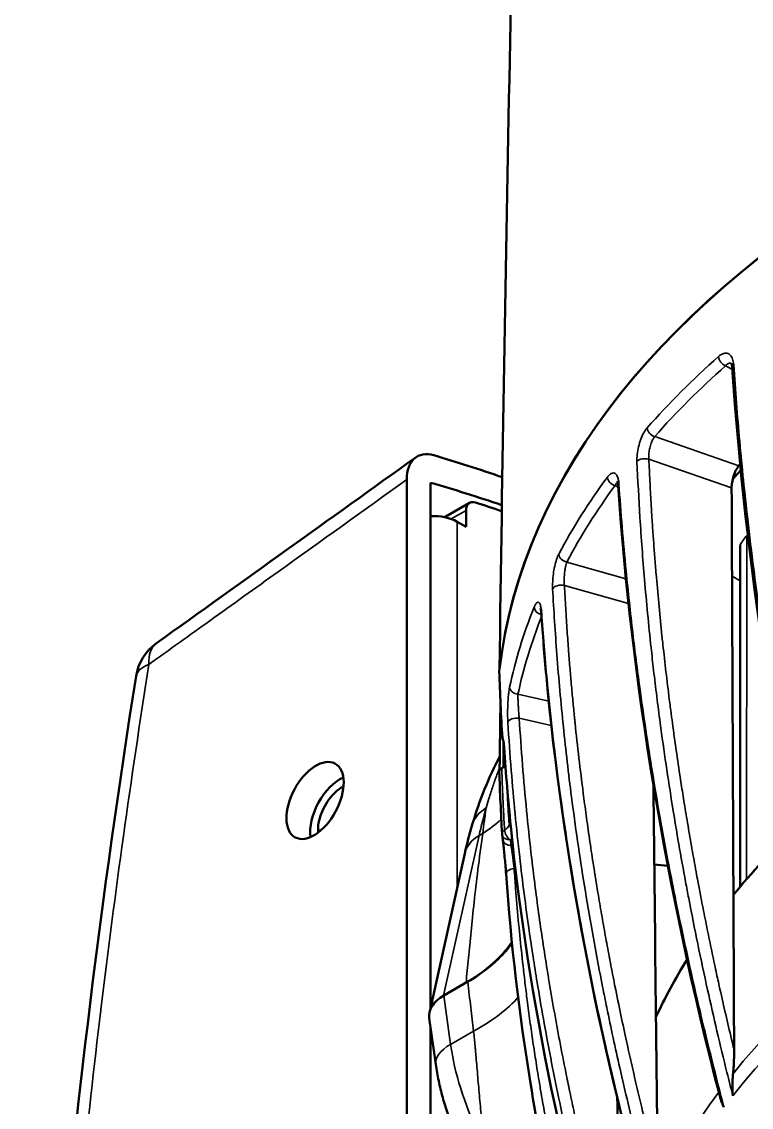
# Model space of a CAD drawing. Header units: millimetres. Extents: x 40 to 2195, y 40 to 1687.
# Drawn here: x 1528.9 to 1572.3, y 360.6 to 425.3 of the extents above; entities that cross this region are included whole.
import ezdxf

# ---------------------------------------------------------------- set-up
doc = ezdxf.new("R2010")
doc.units = ezdxf.units.MM
doc.header["$LTSCALE"] = 8
doc.layers.add('Visible (ISO)', color=7, linetype='Continuous', lineweight=50)
doc.layers.add('Visible Narrow (ISO)', color=7, linetype='Continuous', lineweight=35)

msp = doc.modelspace()

# ---------------------------------------------------------------- linework, layer by layer
at = {"layer": 'Visible (ISO)'}
for p, q in [((1551.805, 398.004), (1551.805, 279.761)), ((1553.22, 366.505), (1553.22, 397.822)), ((1554.133, 395.811), (1555.548, 396.628)), ((1555.341, 396.17), (1555.341, 395.192)), ((1554.81, 395.498), (1555.341, 395.192)), ((1571.666, 394.09), (1571.666, 373.74)), ((1553.18, 366.323), (1555.266, 375.731)), ((1566.557, 375.067), (1567.366, 374.985)), ((1554.008, 367.264), (1555.347, 368.038)), ((1554.012, 367.267), (1555.446, 368.095)), ((1553.152, 365.909), (1553.538, 363.16)), ((1553.22, 303.99), (1553.22, 365.426))]:
    msp.add_line(p, q, dxfattribs=at)
for centre, radius, start, end in [((1538.645, 385.819), 3, 125.62967, 171.03697), ((1558.003, 382.658), 0.5, 183.46959, 210.24414), ((1557.989, 376.945), 0.5, 183.38278, 186.35741)]:
    msp.add_arc(centre, radius, start, end, dxfattribs=at)
for centre, major_axis, ratio, start_param, end_param in [((1638.157, 383.597), (-81, 0), 0.57735, 4.776623, 6.218951), ((1638.157, 383.597), (-81, 0), 0.57735, 4.7792, 6.216374), ((1638.158, 381.555), (-79.28, 0), 0.57735, 5.733818, 5.733828), ((1638.167, 381.712), (78.229, 0), 0.57735, 2.597182, 2.597184), ((1553.928, 396.772), (-1.499, 2.61), 0.575711, 5.741543, 7.069853), ((1578.675, 265.92), (75, -129.904), 0.57735, 2.557177, 2.596631), ((1638.157, 379.514), (-74.2, 0), 0.57735, 5.822073, 5.836975), ((1638.157, 379.514), (74.5, 0), 0.57735, 2.673448, 2.675802), ((1578.675, 265.92), (-73.996, 128.165), 0.57735, 5.701784, 5.7435), ((1556.048, 395.762), (-0.5, 0.866), 0.57735, 5.714238, 7.068583), ((1578.675, 263.879), (-75, 129.904), 0.57735, 5.699069, 5.714238), ((1553.396, 394.682), (-2, 0), 0.57735, 3.926991, 4.80046), ((1554.633, 394.945), (-0.5, 0.866), 0.57735, 0, 0.127188), ((1638.083, 381.727), (-79.403, 0), 0.57735, 6.067731, 6.067732), ((1557.823, 386.58), (-0.5, 0), 0.57735, 6.218504, 6.301039), ((1556.761, 381.225), (-1, 0), 0.577351, 2.477445, 2.746108), ((1557.823, 380.613), (-0.5, 0), 0.57735, 5.499219, 6.301036), ((1558.336, 380.513), (-1, 0), 0.57735, 5.619026, 5.626545), ((1547.761, 378.074), (1.187, 2.201), 0.556861, 0.610469, 2.498571), ((1558.425, 377.6), (-0.498, -0.044), 0.81546, 0.000006, 0.000079), ((1638.157, 355.019), (-73.976, 0), 0.57735, 5.737974, 5.841808), ((1558.195, 375.081), (-2.929, 0.65), 0.683075, 0.000032, 0.000041), ((1558.225, 374.551), (-0.499, -0.035), 0.563806, 0.000001, 0.000032), ((1638.157, 355.019), (-73.976, 0), 0.57735, 5.939427, 6.023775), ((1556.166, 366.023), (3.023, -0.04), 0.577215, 2.371499, 3.230178), ((1556.184, 366.013), (-3.039, 0.062), 0.575947, 5.522268, 5.956748)]:
    msp.add_ellipse(centre, major_axis=major_axis, ratio=ratio, start_param=start_param, end_param=end_param, dxfattribs=at)
msp.add_ellipse((1546.346, 378.891), major_axis=(1.187, 2.201), ratio=0.556861, dxfattribs=at)
for points in [[(1557.336, 386.702), (1557.657, 410.863), (1558.149, 435.07), (1558.811, 459.322)], [(1576.856, 368.223), (1573.893, 380.71), (1571.986, 393.005), (1571.201, 404.676)], [(1536.897, 388.257), (1542.046, 391.948), (1547.195, 395.638), (1552.344, 399.328)], [(1570.472, 361.222), (1567.245, 373.642), (1565.199, 385.929), (1564.405, 397.629)], [(1571.271, 373.264), (1571.234, 381.348), (1571.198, 389.431), (1571.164, 397.513)], [(1557.504, 382.627), (1557.424, 383.943), (1557.364, 385.259), (1557.323, 386.575)], [(1557.338, 380.683), (1557.356, 382.032), (1557.374, 383.382), (1557.393, 384.731)], [(1555.714, 377.46), (1556.145, 378.904), (1556.696, 380.266), (1557.349, 381.53)], [(1557.49, 376.915), (1557.417, 378.145), (1557.362, 379.376), (1557.323, 380.608)], [(1566.656, 365.975), (1566.606, 370.583), (1566.556, 375.191), (1566.506, 379.799)], [(1557.871, 378.317), (1557.848, 378.71), (1557.826, 379.103), (1557.806, 379.496)], [(1546.531, 376.976), (1546.525, 377.033), (1546.522, 377.093), (1546.522, 377.156)], [(1555.266, 375.731), (1555.396, 376.315), (1555.543, 376.887), (1555.71, 377.446)], [(1557.927, 377.556), (1557.927, 377.556), (1557.927, 377.556), (1557.927, 377.556)], [(1559.18, 362.038), (1558.502, 366.175), (1558.016, 370.341), (1557.726, 374.516)], [(1571.271, 373.264), (1571.285, 370.179), (1571.299, 367.094), (1571.313, 364.009)], [(1566.656, 365.975), (1566.689, 362.94), (1566.723, 359.906), (1566.756, 356.871)], [(1564.401, 358.313), (1564.384, 359.261), (1564.368, 360.208), (1564.351, 361.155)]]:
    msp.add_open_spline(points, degree=3, dxfattribs=at)
for points, knots in [([(1571.201, 404.676), (1571.196, 404.748), (1571.185, 404.81), (1571.161, 404.894), (1571.149, 404.919), (1571.139, 404.935), (1571.137, 404.937), (1571.137, 404.937)], [0.00000462, 0.00000462, 0.00000462, 0.00000462, 0.03001971, 0.03001971, 0.05700601, 0.05700601, 0.068607, 0.068607, 0.068607, 0.068607]), ([(1571.594, 398.832), (1571.594, 398.832), (1571.594, 398.832), (1571.537, 398.767), (1571.477, 398.676), (1571.369, 398.464), (1571.32, 398.343), (1571.245, 398.104), (1571.213, 397.972), (1571.173, 397.726), (1571.164, 397.611), (1571.164, 397.513)], [0.4524538, 0.4524538, 0.4524538, 0.4524538, 0.4525854, 0.4525854, 0.4903721, 0.4903721, 0.5281587, 0.5281587, 0.5658838, 0.5658838, 0.6008489, 0.6008489, 0.6008489, 0.6008489]), ([(1564.405, 397.629), (1564.4, 397.708), (1564.389, 397.777), (1564.367, 397.868), (1564.356, 397.897), (1564.35, 397.908), (1564.35, 397.909), (1564.35, 397.909)], [0, 0, 0, 0, 0.03165395, 0.03165395, 0.05941349, 0.05941349, 0.06617173, 0.06617173, 0.06617173, 0.06617173]), ([(1559.828, 390.006), (1559.821, 390.096), (1559.812, 390.175), (1559.796, 390.258), (1559.791, 390.279), (1559.783, 390.309), (1559.78, 390.319), (1559.776, 390.329), (1559.775, 390.332), (1559.775, 390.332)], [0, 0, 0, 0, 0.03479203, 0.03479203, 0.04982169, 0.04982169, 0.06256623, 0.06256623, 0.07110313, 0.07110313, 0.07110313, 0.07110313]), ([(1566.326, 353.645), (1563.183, 364.702), (1561.098, 375.703), (1560.011, 387.538), (1559.912, 388.775), (1559.828, 390.006)], [0, 0, 0, 0, 3.847187, 3.847187, 4.297831, 4.297831, 4.297831, 4.297831]), ([(1532.977, 250.305), (1530.808, 265.259), (1529.547, 280.972), (1528.87, 313.482), (1529.45, 330.349), (1532.032, 360.286), (1533.617, 373.206), (1535.681, 386.286)], [0, 0, 0, 0, 6.04023, 6.04023, 12.072816, 12.072816, 16.498672, 16.498672, 16.498672, 16.498672]), ([(1557.609, 382.038), (1557.602, 382.143), (1557.593, 382.238), (1557.581, 382.342), (1557.577, 382.371), (1557.57, 382.415), (1557.567, 382.433), (1557.562, 382.452), (1557.561, 382.457), (1557.561, 382.457)], [0, 0, 0, 0, 0.03951846, 0.03951846, 0.05748708, 0.05748708, 0.07379815, 0.07379815, 0.08598883, 0.08598883, 0.08598883, 0.08598883]), ([(1564.574, 345.73), (1561.259, 356.372), (1559.055, 367.025), (1557.849, 378.912), (1557.716, 380.479), (1557.609, 382.038)], [0, 0, 0, 0, 3.755536, 3.755536, 4.328326, 4.328326, 4.328326, 4.328326]), ([(1557.469, 380.817), (1557.518, 380.845), (1557.561, 380.876), (1557.632, 380.939), (1557.66, 380.97), (1557.684, 381.002)], [-0.08357582, -0.08357582, -0.08357582, -0.08357582, -0.0629122, -0.0629122, -0.0447368, -0.0447368, -0.0447368, -0.0447368]), ([(1546.522, 377.156), (1546.523, 377.333), (1546.566, 377.694), (1546.764, 378.282), (1547.071, 378.839), (1547.458, 379.314), (1547.795, 379.588), (1547.99, 379.695), (1548.042, 379.72)], [0, 0, 0, 0, 0.1, 0.2, 0.3, 0.4, 0.5, 0.5362771, 0.5362771, 0.5362771, 0.5362771]), ([(1557.871, 378.317), (1557.874, 378.266), (1557.877, 378.215), (1557.884, 378.114), (1557.887, 378.063), (1557.895, 377.962), (1557.898, 377.911), (1557.906, 377.81), (1557.91, 377.759), (1557.918, 377.658), (1557.923, 377.607), (1557.927, 377.556)], [5.53198682, 5.53198682, 5.53198682, 5.53198682, 5.53522802, 5.53522802, 5.53846921, 5.53846921, 5.54171041, 5.54171041, 5.5449516, 5.5449516, 5.5481928, 5.5481928, 5.5481928, 5.5481928]), ([(1557.492, 376.89), (1557.494, 376.867), (1557.497, 376.845), (1557.502, 376.8), (1557.504, 376.778), (1557.51, 376.734), (1557.512, 376.711), (1557.518, 376.667), (1557.52, 376.644), (1557.526, 376.6), (1557.528, 376.578), (1557.531, 376.555)], [5.562024432, 5.562024432, 5.562024432, 5.562024432, 5.563443478, 5.563443478, 5.564862524, 5.564862524, 5.56628157, 5.56628157, 5.567700616, 5.567700616, 5.569119661, 5.569119661, 5.569119661, 5.569119661]), ([(1557.726, 374.516), (1557.717, 374.644), (1557.706, 374.789), (1557.682, 375.086), (1557.668, 375.243), (1557.639, 375.552), (1557.623, 375.709), (1557.594, 376.003), (1557.579, 376.143), (1557.553, 376.376), (1557.541, 376.475), (1557.531, 376.555)], [0, 0, 0, 0, 0.0469347, 0.0469347, 0.0933159, 0.0933159, 0.1402806, 0.1402806, 0.1874301, 0.1874301, 0.230148, 0.230148, 0.230148, 0.230148]), ([(1558.072, 370.44), (1557.823, 370.077), (1557.524, 369.725), (1556.664, 368.898), (1556.05, 368.443), (1555.347, 368.038)], [0.7156918, 0.7156918, 0.7156918, 0.7156918, 0.9189752, 0.9189752, 1.2172135, 1.2172135, 1.2172135, 1.2172135]), ([(1555.446, 368.095), (1556.15, 368.501), (1556.761, 368.957), (1557.579, 369.755), (1557.849, 370.072), (1558.076, 370.399)], [-1.2023647, -1.2023647, -1.2023647, -1.2023647, -0.9037086, -0.9037086, -0.7202472, -0.7202472, -0.7202472, -0.7202472]), ([(1571.313, 364.009), (1571.313, 363.941), (1571.313, 363.875), (1571.313, 363.811), (1571.312, 363.747), (1571.311, 363.685), (1571.31, 363.626), (1571.308, 363.566), (1571.307, 363.508), (1571.305, 363.452), (1571.303, 363.396), (1571.301, 363.342), (1571.299, 363.29), (1571.296, 363.238), (1571.294, 363.187), (1571.291, 363.138), (1571.288, 363.089), (1571.285, 363.042), (1571.282, 362.996), (1571.279, 362.949), (1571.275, 362.905), (1571.272, 362.861), (1571.268, 362.817), (1571.265, 362.775), (1571.261, 362.733), (1571.257, 362.692), (1571.253, 362.651), (1571.249, 362.611)], [0, 0, 0, 0, 0.111111, 0.111111, 0.111111, 0.222222, 0.222222, 0.222222, 0.333333, 0.333333, 0.333333, 0.444444, 0.444444, 0.444444, 0.555556, 0.555556, 0.555556, 0.666667, 0.666667, 0.666667, 0.777778, 0.777778, 0.777778, 0.888889, 0.888889, 0.888889, 1, 1, 1, 1]), ([(1553.538, 363.16), (1553.584, 362.833), (1553.642, 362.505), (1553.781, 361.85), (1553.862, 361.522), (1554.045, 360.869), (1554.148, 360.544), (1554.374, 359.896), (1554.497, 359.574), (1554.763, 358.935), (1554.906, 358.619), (1555.058, 358.306)], [4.8869219, 4.8869219, 4.8869219, 4.8869219, 4.9843995, 4.9843995, 5.0818772, 5.0818772, 5.1793548, 5.1793548, 5.2768325, 5.2768325, 5.3743101, 5.3743101, 5.3743101, 5.3743101]), ([(1571.236, 361.291), (1571.226, 361.404), (1571.219, 361.514), (1571.215, 361.622), (1571.213, 361.668), (1571.212, 361.714), (1571.211, 361.76), (1571.209, 361.876), (1571.21, 361.989), (1571.213, 362.1), (1571.214, 362.134), (1571.216, 362.167), (1571.217, 362.201), (1571.223, 362.313), (1571.231, 362.422), (1571.24, 362.527), (1571.243, 362.555), (1571.246, 362.583), (1571.249, 362.611)], [0, 0, 0, 0, 0.233365, 0.233365, 0.233365, 0.3333333, 0.3333333, 0.3333333, 0.5886759, 0.5886759, 0.5886759, 0.6666667, 0.6666667, 0.6666667, 0.9299494, 0.9299494, 0.9299494, 1, 1, 1, 1]), ([(1559.18, 362.038), (1559.574, 359.634), (1560.022, 357.255), (1561.015, 352.562), (1561.561, 350.247), (1562.744, 345.694), (1563.38, 343.455), (1564.734, 339.062), (1565.451, 336.909), (1566.956, 332.694), (1567.743, 330.633), (1568.561, 328.621)], [5.5921701, 5.5921701, 5.5921701, 5.5921701, 5.6193958, 5.6193958, 5.6466216, 5.6466216, 5.6738473, 5.6738473, 5.701073, 5.701073, 5.7282988, 5.7282988, 5.7282988, 5.7282988]), ([(1570.472, 361.222), (1570.49, 361.153), (1570.511, 361.083), (1570.536, 361.011), (1570.545, 360.984), (1570.556, 360.956), (1570.566, 360.928), (1570.595, 360.853), (1570.627, 360.777), (1570.664, 360.699), (1570.678, 360.669), (1570.693, 360.639), (1570.708, 360.608)], [0.3470476, 0.3470476, 0.3470476, 0.3470476, 0.5770704, 0.5770704, 0.5770704, 0.6666667, 0.6666667, 0.6666667, 0.906288, 0.906288, 0.906288, 1, 1, 1, 1])]:
    msp.add_open_spline(points, degree=3, knots=knots, dxfattribs=at)
at = {"layer": 'Visible Narrow (ISO)'}
for p, q in [((1570.801, 404.791), (1571.209, 404.564)), ((1571.594, 398.832), (1566.58, 400.572)), ((1571.164, 397.513), (1566.232, 399.224)), ((1564.221, 397.652), (1564.41, 397.564)), ((1554.457, 395.66), (1555.341, 396.17)), ((1554.81, 373.675), (1554.81, 395.498)), ((1572.061, 394.678), (1572.06, 374.2)), ((1571.688, 394.155), (1571.688, 373.765)), ((1564.868, 392.104), (1561.345, 393.096)), ((1571.187, 392.255), (1571.666, 391.978)), ((1565.021, 390.623), (1561.201, 391.699)), ((1560.268, 384.812), (1558.433, 385.219)), ((1560.421, 383.365), (1558.51, 383.789)), ((1557.924, 382.157), (1557.924, 382.157)), ((1546.522, 377.156), (1546.662, 377.081)), ((1554.008, 367.264), (1556.123, 376.804)), ((1556.123, 376.804), (1556.334, 376.926)), ((1558.381, 376.936), (1558.381, 376.936)), ((1558.127, 376.211), (1558.027, 376.208)), ((1558.284, 374.834), (1558.207, 374.832)), ((1554.012, 367.267), (1554.42, 364.358)), ((1554.42, 364.358), (1555.795, 365.152))]:
    msp.add_line(p, q, dxfattribs=at)
for centre, major_axis, ratio, start_param, end_param in [((1638.157, 379.903), (-80.834, 0), 0.57735, 5.706813, 5.811919), ((1570.801, 405.199), (-0.332, 0.374), 0.684588, 0.704831, 2.227431), ((1638.157, 379.514), (-80.334, 0), 0.57735, 5.706813, 5.811919), ((1571.7, 404.709), (-0.499, -0.034), 0.562318, 5.65022, 6.283196), ((1566.58, 400.98), (-0.375, 0.331), 0.727494, 0.618997, 2.14158), ((1565.975, 398.987), (-0.5, -0.021), 0.533456, 4.148209, 5.805971), ((1638.157, 379.903), (-80.834, 0), 0.57735, 5.881387, 5.986001), ((1564.221, 398.061), (-0.403, 0.296), 0.75147, 0.553387, 2.075987), ((1638.157, 379.514), (-80.334, 0), 0.57735, 5.881387, 5.986001), ((1564.904, 397.663), (-0.499, -0.034), 0.567021, 5.823859, 6.283195), ((1627.358, 381.234), (-60, 0), 0.57735, 5.884619, 5.900951), ((1572.337, 394.611), (0.3, 0), 0.57735, 2.373271, 2.743027), ((1571.966, 394.09), (0.3, 0), 0.57735, 2.759359, 3.14158), ((1561.345, 393.504), (-0.442, 0.234), 0.780705, 0.440843, 1.963419), ((1560.982, 391.45), (-0.499, -0.026), 0.535048, 4.23078, 5.975459), ((1638.157, 379.903), (-80.834, 0), 0.57735, 6.056184, 6.15987), ((1559.884, 390.361), (-0.464, 0.186), 0.79555, 0.356336, 1.769234), ((1560.326, 390.04), (-0.499, -0.034), 0.571462, 5.997733, 6.283184), ((1638.157, 379.514), (-80.334, 0), 0.57735, 6.058682, 6.15987), ((1538.645, 385.819), (-1.748, 2.438), 0.548274, 0, 0.728658), ((1538.645, 385.818), (-2.963, 0.468), 0.442684, 5.61315, 6.283187), ((1754.542, 383.357), (-196.473, 21.889), 0.814813, 0.115825, 0.140228), ((1558.433, 385.627), (-0.489, 0.105), 0.810295, 0.220458, 1.743026), ((1558.331, 383.53), (-0.499, -0.03), 0.537154, 4.31305, 6.144568), ((1558.003, 382.658), (-0.499, -0.03), 0.574165, 6.184364, 6.283174), ((1558.003, 382.658), (-0.09, 0.492), 0.996607, 1.394542, 1.908854), ((1558.108, 382.072), (-0.499, -0.034), 0.57566, 6.171762, 6.283163), ((1558.05, 380.656), (0.054, -1.854), 0.080394, 3.736775, 3.736792), ((1558.419, 382.176), (-0.498, 0.042), 0.81552, 0.234894, 0.234948), ((1638.157, 379.903), (-80.333, 0), 0.57735, 0.015796, 0.0342), ((1558.585, 376.589), (-2.875, 0.856), 0.709441, 5.687394, 6.283182), ((1581.989, 355.228), (-18.534, 32.626), 0.581967, 0.509747, 0.572646), ((1548.317, 384.16), (-11.465, 2.516), 0.758052, 2.496848, 2.638551), ((1557.989, 376.945), (-0.499, -0.029), 0.57908, 5.465286, 6.283155), ((1557.989, 376.945), (-0.25, 0.433), 0.57796, 0.816857, 2.355662), ((1558.425, 377.6), (-0.498, -0.044), 0.81546, 0.000073, 0.502223), ((1558.195, 375.081), (-2.929, 0.649), 0.683075, 5.63721, 6.283176), ((1557.989, 376.945), (-0.497, -0.055), 0.814813, 6.283165, 7.763446), ((1558.027, 376.617), (-0.496, -0.061), 0.81442, 0, 1.470342), ((1638.157, 379.514), (-80.334, 0), 0.57735, 0.064237, 0.071333), ((1558.225, 374.551), (-0.499, -0.035), 0.563806, 4.709763, 6.283187), ((1638.157, 344.693), (73.756, 0), 0.57735, 2.552659, 2.707294), ((1638.157, 343.651), (73.567, 0), 0.57735, 2.547955, 2.713286), ((1547.732, 367.605), (-11.549, -1.864), 0.415574, 2.274489, 2.685174), ((1556.509, 363.577), (-2.971, -0.417), 0.468323, 5.424507, 6.283185), ((1562.776, 361.235), (6, -10.392), 0.57735, 4.101524, 4.588912), ((1638.157, 344.693), (-73.756, 0), 0.57735, 5.8772, 6.031734)]:
    msp.add_ellipse(centre, major_axis=major_axis, ratio=ratio, start_param=start_param, end_param=end_param, dxfattribs=at)
for points, knots in [([(1558.813, 459.351), (1558.682, 454.528), (1558.554, 449.632), (1558.432, 444.652), (1558.31, 439.672), (1558.194, 434.607), (1558.083, 429.496), (1557.973, 424.384), (1557.87, 419.226), (1557.777, 414.268), (1557.685, 409.31), (1557.604, 404.553), (1557.531, 399.965), (1557.458, 395.377), (1557.394, 390.958), (1557.338, 386.719)], [0, 0, 0, 0, 0.2, 0.2, 0.2, 0.4, 0.4, 0.4, 0.6, 0.6, 0.6, 0.8, 0.8, 0.8, 1, 1, 1, 1]), ([(1571.287, 404.848), (1571.278, 404.979), (1571.234, 405.203), (1571.094, 405.444), (1570.893, 405.556), (1570.647, 405.527), (1570.474, 405.417), (1570.383, 405.337)], [0, 0, 0, 0, 0.2, 0.4, 0.6, 0.8, 1, 1, 1, 1]), ([(1571.144, 404.927), (1571.129, 404.934), (1571.114, 404.938), (1571.096, 404.941), (1571.092, 404.941), (1571.065, 404.944), (1571.04, 404.942), (1570.995, 404.931), (1570.975, 404.923), (1570.948, 404.91), (1570.942, 404.907), (1570.908, 404.887), (1570.881, 404.867), (1570.836, 404.827), (1570.819, 404.81), (1570.801, 404.791)], [0.5312524, 0.5312524, 0.5312524, 0.5312524, 0.6, 0.6, 0.6144425, 0.6144425, 0.7196864, 0.7196864, 0.8, 0.8, 0.8262783, 0.8262783, 0.9328219, 0.9328219, 1, 1, 1, 1]), ([(1571.287, 404.848), (1571.389, 403.331), (1571.509, 401.806), (1571.787, 398.74), (1571.945, 397.201), (1572.234, 394.662), (1572.354, 393.666), (1572.67, 391.197), (1572.875, 389.72), (1573.315, 386.768), (1573.55, 385.293), (1574.007, 382.599), (1574.223, 381.383), (1574.717, 378.723), (1574.999, 377.279), (1575.588, 374.411), (1575.893, 372.986), (1576.521, 370.179), (1576.842, 368.796), (1577.177, 367.41)], [0, 0, 0, 0, 0.1264174, 0.1264174, 0.2524851, 0.2524851, 0.3333333, 0.3333333, 0.4523294, 0.4523294, 0.5701502, 0.5701502, 0.6666667, 0.6666667, 0.7805329, 0.7805329, 0.8921724, 0.8921724, 1, 1, 1, 1]), ([(1566.58, 400.572), (1566.546, 400.53), (1566.513, 400.479), (1566.478, 400.416), (1566.474, 400.409), (1566.465, 400.393), (1566.46, 400.382), (1566.424, 400.31), (1566.396, 400.243), (1566.365, 400.158), (1566.361, 400.145), (1566.354, 400.124), (1566.351, 400.117), (1566.333, 400.06), (1566.318, 400.008), (1566.293, 399.909), (1566.283, 399.862), (1566.274, 399.814), (1566.273, 399.813), (1566.263, 399.761), (1566.255, 399.709), (1566.242, 399.607), (1566.237, 399.557), (1566.233, 399.503), (1566.233, 399.497), (1566.228, 399.427), (1566.227, 399.363), (1566.229, 399.275), (1566.231, 399.249), (1566.232, 399.224)], [0.0000001, 0.0000001, 0.0000001, 0.0000001, 0.1553247, 0.1553247, 0.1724484, 0.1724484, 0.2, 0.2, 0.3555031, 0.3555031, 0.3850617, 0.3850617, 0.4, 0.4, 0.5055546, 0.5055546, 0.5976629, 0.5976629, 0.6, 0.6, 0.7009869, 0.7009869, 0.8, 0.8, 0.8102708, 0.8102708, 0.9423693, 0.9423693, 1, 1, 1, 1]), ([(1571.236, 361.291), (1571.117, 361.756), (1571, 362.221), (1570.885, 362.686), (1570.478, 364.329), (1570.094, 365.971), (1569.731, 367.61), (1569.329, 369.431), (1568.953, 371.25), (1568.606, 373.065), (1568.544, 373.388), (1568.483, 373.711), (1568.423, 374.034), (1568.143, 375.538), (1567.882, 377.04), (1567.641, 378.539), (1567.373, 380.201), (1567.128, 381.859), (1566.908, 383.513), (1566.767, 384.564), (1566.637, 385.612), (1566.516, 386.658), (1566.464, 387.103), (1566.415, 387.548), (1566.367, 387.992), (1566.22, 389.35), (1566.09, 390.704), (1565.975, 392.055), (1565.871, 393.29), (1565.78, 394.522), (1565.703, 395.75), (1565.633, 396.866), (1565.574, 397.98), (1565.526, 399.091)], [0, 0, 0, 0, 0.0363833, 0.0363833, 0.0363833, 0.1650146, 0.1650146, 0.1650146, 0.3078936, 0.3078936, 0.3078936, 0.3333333, 0.3333333, 0.3333333, 0.4518061, 0.4518061, 0.4518061, 0.5832221, 0.5832221, 0.5832221, 0.6666667, 0.6666667, 0.6666667, 0.7021345, 0.7021345, 0.7021345, 0.8106116, 0.8106116, 0.8106116, 0.9098151, 0.9098151, 0.9098151, 1, 1, 1, 1]), ([(1566.232, 399.224), (1566.251, 398.793), (1566.271, 398.36), (1566.315, 397.493), (1566.339, 397.059), (1566.379, 396.38), (1566.394, 396.136), (1566.413, 395.836), (1566.416, 395.78), (1566.441, 395.396), (1566.462, 395.069), (1566.508, 394.415), (1566.532, 394.087), (1566.581, 393.43), (1566.607, 393.101), (1566.65, 392.582), (1566.665, 392.395), (1566.682, 392.197), (1566.683, 392.187), (1566.731, 391.616), (1566.783, 391.038), (1566.893, 389.876), (1566.951, 389.292), (1567.028, 388.563), (1567.042, 388.427), (1567.062, 388.245), (1567.067, 388.199), (1567.129, 387.628), (1567.189, 387.094), (1567.315, 386.016), (1567.381, 385.474), (1567.489, 384.624), (1567.527, 384.324), (1567.582, 383.91), (1567.597, 383.799), (1567.682, 383.158), (1567.757, 382.619), (1567.912, 381.531), (1567.992, 380.983), (1568.134, 380.053), (1568.192, 379.676), (1568.282, 379.106), (1568.313, 378.916), (1568.415, 378.282), (1568.489, 377.832), (1568.642, 376.927), (1568.72, 376.472), (1568.881, 375.559), (1568.964, 375.102), (1569.082, 374.459), (1569.116, 374.275), (1569.202, 373.816), (1569.254, 373.541), (1569.388, 372.841), (1569.471, 372.416), (1569.64, 371.567), (1569.725, 371.143), (1569.899, 370.297), (1569.987, 369.874), (1570.121, 369.246), (1570.166, 369.036), (1570.283, 368.49), (1570.356, 368.156), (1570.541, 367.32), (1570.653, 366.822), (1570.881, 365.831), (1570.995, 365.339), (1571.178, 364.57), (1571.246, 364.289), (1571.313, 364.009)], [0, 0, 0, 0, 0.0464363, 0.0464363, 0.0928424, 0.0928424, 0.1189998, 0.1189998, 0.125, 0.125, 0.1601651, 0.1601651, 0.1952162, 0.1952162, 0.2298272, 0.2298272, 0.2490362, 0.2490362, 0.25, 0.25, 0.3072852, 0.3072852, 0.3624572, 0.3624572, 0.375, 0.375, 0.3791751, 0.3791751, 0.4273815, 0.4273815, 0.4746297, 0.4746297, 0.5, 0.5, 0.5092666, 0.5092666, 0.5532679, 0.5532679, 0.5963544, 0.5963544, 0.625, 0.625, 0.639148, 0.639148, 0.6720536, 0.6720536, 0.70468, 0.70468, 0.7370515, 0.7370515, 0.75, 0.75, 0.7693077, 0.7693077, 0.7991924, 0.7991924, 0.8292216, 0.8292216, 0.8596422, 0.8596422, 0.875, 0.875, 0.8999482, 0.8999482, 0.9382011, 0.9382011, 0.9771935, 0.9771935, 1, 1, 1, 1]), ([(1551.805, 398.004), (1549.254, 396.176), (1546.699, 394.345), (1544.14, 392.511), (1542.788, 391.542), (1541.435, 390.573), (1540.081, 389.602), (1538.872, 388.735), (1537.662, 387.868), (1536.45, 387)], [0, 0, 0, 0, 0.5, 0.5, 0.5, 0.764167, 0.764167, 0.764167, 1, 1, 1, 1]), ([(1564.448, 397.758), (1564.442, 397.857), (1564.43, 397.944), (1564.407, 398.045), (1564.401, 398.067), (1564.368, 398.18), (1564.332, 398.256), (1564.246, 398.364), (1564.195, 398.395), (1564.095, 398.408), (1564.048, 398.398), (1563.985, 398.368), (1563.971, 398.36), (1563.908, 398.319), (1563.858, 398.274), (1563.792, 398.194), (1563.777, 398.175), (1563.761, 398.154)], [0.0000001, 0.0000001, 0.0000001, 0.0000001, 0.1540161, 0.1540161, 0.2, 0.2, 0.4, 0.4, 0.6, 0.6, 0.7556468, 0.7556468, 0.8, 0.8, 0.9548134, 0.9548134, 1, 1, 1, 1]), ([(1564.374, 397.838), (1564.37, 397.837), (1564.366, 397.835), (1564.362, 397.833), (1564.348, 397.825), (1564.333, 397.814), (1564.317, 397.799), (1564.314, 397.795), (1564.31, 397.791), (1564.307, 397.787), (1564.292, 397.77), (1564.277, 397.75), (1564.262, 397.726), (1564.248, 397.705), (1564.234, 397.68), (1564.221, 397.652)], [0.6798602, 0.6798602, 0.6798602, 0.6798602, 0.7055444, 0.7055444, 0.7055444, 0.8, 0.8, 0.8, 0.8226457, 0.8226457, 0.8226457, 0.915336, 0.915336, 0.915336, 1, 1, 1, 1]), ([(1564.448, 397.758), (1564.565, 396.035), (1564.709, 394.301), (1565, 391.325), (1565.133, 390.089), (1565.406, 387.779), (1565.543, 386.706), (1565.918, 383.943), (1566.171, 382.248), (1566.731, 378.807), (1567.039, 377.061), (1567.504, 374.613), (1567.64, 373.916), (1567.795, 373.143), (1567.811, 373.068), (1568.249, 370.897), (1568.706, 368.793), (1569.244, 366.491), (1569.289, 366.3), (1569.766, 364.28), (1570.224, 362.446), (1570.708, 360.608)], [0, 0, 0, 0, 0.1440248, 0.1440248, 0.2457199, 0.2457199, 0.3333333, 0.3333333, 0.4706722, 0.4706722, 0.6109496, 0.6109496, 0.6666667, 0.6666667, 0.6726829, 0.6726829, 0.8399572, 0.8399572, 0.8551291, 0.8551291, 1, 1, 1, 1]), ([(1561.345, 393.096), (1561.328, 393.052), (1561.311, 393.002), (1561.297, 392.945), (1561.294, 392.934), (1561.291, 392.923), (1561.288, 392.911), (1561.285, 392.9), (1561.282, 392.889), (1561.28, 392.878), (1561.268, 392.828), (1561.258, 392.774), (1561.248, 392.717), (1561.243, 392.686), (1561.238, 392.654), (1561.233, 392.621), (1561.232, 392.614), (1561.231, 392.608), (1561.23, 392.601), (1561.223, 392.552), (1561.217, 392.501), (1561.212, 392.449), (1561.207, 392.401), (1561.203, 392.352), (1561.2, 392.303), (1561.2, 392.299), (1561.2, 392.296), (1561.199, 392.292), (1561.196, 392.244), (1561.194, 392.195), (1561.192, 392.147), (1561.191, 392.098), (1561.19, 392.049), (1561.19, 392.001), (1561.19, 391.995), (1561.19, 391.989), (1561.19, 391.982), (1561.19, 391.976), (1561.19, 391.97), (1561.19, 391.964), (1561.191, 391.894), (1561.193, 391.827), (1561.197, 391.764), (1561.198, 391.742), (1561.2, 391.72), (1561.201, 391.699)], [0, 0, 0, 0, 0.1445119, 0.1445119, 0.1445119, 0.1735855, 0.1735855, 0.1735855, 0.2, 0.2, 0.2, 0.3202371, 0.3202371, 0.3202371, 0.3864885, 0.3864885, 0.3864885, 0.4, 0.4, 0.4, 0.4996749, 0.4996749, 0.4996749, 0.5931975, 0.5931975, 0.5931975, 0.6, 0.6, 0.6, 0.6924417, 0.6924417, 0.6924417, 0.7874278, 0.7874278, 0.7874278, 0.8, 0.8, 0.8, 0.8122337, 0.8122337, 0.8122337, 0.9514318, 0.9514318, 0.9514318, 1, 1, 1, 1]), ([(1566.787, 353.952), (1566.703, 354.251), (1566.62, 354.551), (1566.538, 354.85), (1566.182, 356.141), (1565.842, 357.432), (1565.516, 358.724), (1565.16, 360.136), (1564.822, 361.548), (1564.502, 362.959), (1564.231, 364.155), (1563.973, 365.351), (1563.727, 366.547), (1563.642, 366.96), (1563.559, 367.374), (1563.477, 367.787), (1563.124, 369.574), (1562.799, 371.359), (1562.504, 373.141), (1562.21, 374.918), (1561.945, 376.692), (1561.71, 378.463), (1561.682, 378.673), (1561.654, 378.883), (1561.627, 379.092), (1561.446, 380.49), (1561.284, 381.885), (1561.14, 383.277), (1560.991, 384.717), (1560.862, 386.155), (1560.753, 387.588), (1560.653, 388.897), (1560.569, 390.204), (1560.502, 391.507)], [0, 0, 0, 0, 0.0237524, 0.0237524, 0.0237524, 0.1262562, 0.1262562, 0.1262562, 0.2383342, 0.2383342, 0.2383342, 0.3333333, 0.3333333, 0.3333333, 0.3661949, 0.3661949, 0.3661949, 0.5082401, 0.5082401, 0.5082401, 0.649873, 0.649873, 0.649873, 0.6666667, 0.6666667, 0.6666667, 0.778542, 0.778542, 0.778542, 0.8942946, 0.8942946, 0.8942946, 1, 1, 1, 1]), ([(1561.201, 391.699), (1561.225, 391.249), (1561.25, 390.796), (1561.305, 389.888), (1561.334, 389.433), (1561.393, 388.582), (1561.421, 388.186), (1561.452, 387.78), (1561.453, 387.77), (1561.48, 387.416), (1561.507, 387.074), (1561.564, 386.388), (1561.594, 386.045), (1561.655, 385.358), (1561.687, 385.014), (1561.75, 384.364), (1561.78, 384.06), (1561.82, 383.665), (1561.829, 383.578), (1561.908, 382.816), (1561.984, 382.121), (1562.147, 380.726), (1562.232, 380.028), (1562.351, 379.106), (1562.379, 378.898), (1562.466, 378.24), (1562.529, 377.784), (1562.662, 376.846), (1562.732, 376.363), (1562.875, 375.415), (1562.946, 374.951), (1563.025, 374.458), (1563.029, 374.432), (1563.087, 374.065), (1563.143, 373.724), (1563.27, 372.96), (1563.341, 372.537), (1563.488, 371.692), (1563.562, 371.271), (1563.715, 370.429), (1563.792, 370.009), (1563.884, 369.523), (1563.897, 369.453), (1563.996, 368.93), (1564.083, 368.483), (1564.288, 367.449), (1564.406, 366.868), (1564.637, 365.76), (1564.749, 365.233), (1564.959, 364.271), (1565.056, 363.834), (1565.166, 363.345), (1565.18, 363.286), (1565.297, 362.771), (1565.4, 362.323), (1565.607, 361.444), (1565.71, 361.012), (1565.944, 360.048), (1566.075, 359.52), (1566.367, 358.362), (1566.528, 357.737), (1566.71, 357.045), (1566.733, 356.958), (1566.756, 356.871)], [0, 0, 0, 0, 0.04323, 0.04323, 0.086383, 0.086383, 0.123996, 0.123996, 0.125, 0.125, 0.157646, 0.157646, 0.190173, 0.190173, 0.222262, 0.222262, 0.25, 0.25, 0.257759, 0.257759, 0.317887, 0.317887, 0.375, 0.375, 0.39141, 0.39141, 0.426735, 0.426735, 0.463367, 0.463367, 0.498033, 0.498033, 0.5, 0.5, 0.525312, 0.525312, 0.556597, 0.556597, 0.587982, 0.587982, 0.61965, 0.61965, 0.625, 0.625, 0.659573, 0.659573, 0.706055, 0.706055, 0.75, 0.75, 0.788136, 0.788136, 0.793399, 0.793399, 0.8342, 0.8342, 0.875, 0.875, 0.92663, 0.92663, 0.990741, 0.990741, 1, 1, 1, 1]), ([(1559.842, 390.088), (1559.836, 390.185), (1559.826, 390.27), (1559.809, 390.367), (1559.805, 390.388), (1559.782, 390.498), (1559.758, 390.57), (1559.701, 390.67), (1559.668, 390.697), (1559.605, 390.701), (1559.576, 390.688), (1559.537, 390.651), (1559.527, 390.641), (1559.488, 390.593), (1559.458, 390.543), (1559.418, 390.455), (1559.408, 390.431), (1559.397, 390.406)], [0.0000002, 0.0000002, 0.0000002, 0.0000002, 0.1544888, 0.1544888, 0.2, 0.2, 0.4, 0.4, 0.6, 0.6, 0.750994, 0.750994, 0.8, 0.8, 0.9503207, 0.9503207, 1, 1, 1, 1]), ([(1559.842, 390.088), (1560.114, 386.105), (1560.543, 382.074), (1561.128, 378.001), (1561.713, 373.928), (1562.454, 369.814), (1563.348, 365.679), (1564.242, 361.545), (1565.288, 357.39), (1566.484, 353.224)], [0, 0, 0, 0, 0.3333333, 0.3333333, 0.3333333, 0.6666667, 0.6666667, 0.6666667, 1, 1, 1, 1]), ([(1536.45, 387), (1535.368, 380.141), (1534.42, 373.339), (1533.605, 366.591), (1533.597, 366.522), (1533.588, 366.454), (1533.58, 366.386), (1532.76, 359.57), (1532.076, 352.808), (1531.531, 346.114), (1531.43, 344.884), (1531.335, 343.655), (1531.244, 342.429), (1530.84, 336.987), (1530.529, 331.591), (1530.309, 326.246), (1530.208, 323.772), (1530.126, 321.309), (1530.065, 318.857), (1529.963, 314.819), (1529.915, 310.812), (1529.921, 306.838), (1529.926, 303.187), (1529.977, 299.565), (1530.073, 295.972), (1530.145, 293.279), (1530.243, 290.604), (1530.366, 287.945), (1530.586, 283.195), (1530.887, 278.5), (1531.27, 273.866), (1531.387, 272.445), (1531.512, 271.03), (1531.644, 269.621), (1532.186, 263.86), (1532.854, 258.196), (1533.65, 252.626), (1533.684, 252.389), (1533.718, 252.153), (1533.752, 251.917)], [0.0000012, 0.0000012, 0.0000012, 0.0000012, 0.1414246, 0.1414246, 0.1414246, 0.1428571, 0.1428571, 0.1428571, 0.2857143, 0.2857143, 0.2857143, 0.3119807, 0.3119807, 0.3119807, 0.4285714, 0.4285714, 0.4285714, 0.482534, 0.482534, 0.482534, 0.5714286, 0.5714286, 0.5714286, 0.6530896, 0.6530896, 0.6530896, 0.7142857, 0.7142857, 0.7142857, 0.8236304, 0.8236304, 0.8236304, 0.8571429, 0.8571429, 0.8571429, 0.9941772, 0.9941772, 0.9941772, 0.9999988, 0.9999988, 0.9999988, 0.9999988]), ([(1557.937, 385.643), (1557.922, 385.569), (1557.907, 385.485), (1557.89, 385.364), (1557.887, 385.336), (1557.872, 385.213), (1557.861, 385.109), (1557.849, 384.962), (1557.846, 384.923), (1557.833, 384.732), (1557.826, 384.573), (1557.818, 384.259), (1557.817, 384.102), (1557.821, 383.841), (1557.824, 383.732), (1557.831, 383.597), (1557.832, 383.567), (1557.834, 383.537)], [0, 0, 0, 0, 0.154465, 0.154465, 0.2, 0.2, 0.34728, 0.34728, 0.4, 0.4, 0.6, 0.6, 0.8, 0.8, 0.954755, 0.954755, 1, 1, 1, 1]), ([(1558.433, 385.219), (1558.432, 385.182), (1558.432, 385.14), (1558.433, 385.061), (1558.434, 385.025), (1558.435, 384.954), (1558.436, 384.918), (1558.439, 384.845), (1558.44, 384.807), (1558.443, 384.745), (1558.444, 384.722), (1558.447, 384.66), (1558.449, 384.62), (1558.453, 384.54), (1558.456, 384.5), (1558.46, 384.433), (1558.461, 384.407), (1558.467, 384.32), (1558.471, 384.26), (1558.479, 384.156), (1558.482, 384.112), (1558.489, 384.028), (1558.492, 383.987), (1558.499, 383.907), (1558.502, 383.868), (1558.507, 383.817), (1558.509, 383.803), (1558.51, 383.789)], [0, 0, 0, 0, 0.115501, 0.115501, 0.2, 0.2, 0.277215, 0.277215, 0.354491, 0.354491, 0.4, 0.4, 0.475526, 0.475526, 0.551226, 0.551226, 0.6, 0.6, 0.714563, 0.714563, 0.8, 0.8, 0.883657, 0.883657, 0.967424, 0.967424, 1, 1, 1, 1]), ([(1558.51, 383.789), (1558.566, 382.853), (1558.631, 381.93), (1558.777, 380.093), (1558.859, 379.178), (1559.029, 377.437), (1559.117, 376.608), (1559.217, 375.738), (1559.223, 375.682), (1559.297, 375.045), (1559.367, 374.47), (1559.512, 373.324), (1559.588, 372.753), (1559.746, 371.618), (1559.827, 371.055), (1559.996, 369.931), (1560.083, 369.372), (1560.198, 368.657), (1560.225, 368.497), (1560.253, 368.322), (1560.256, 368.305), (1560.364, 367.655), (1560.471, 367.027), (1560.693, 365.778), (1560.807, 365.158), (1561.041, 363.919), (1561.162, 363.302), (1561.361, 362.317), (1561.437, 361.942), (1561.518, 361.556), (1561.521, 361.54), (1561.612, 361.104), (1561.701, 360.689), (1561.88, 359.862), (1561.972, 359.45), (1562.157, 358.629), (1562.251, 358.221), (1562.442, 357.405), (1562.539, 356.998), (1562.729, 356.214), (1562.822, 355.836), (1562.928, 355.413), (1562.939, 355.369), (1563.086, 354.783), (1563.225, 354.239), (1563.51, 353.15), (1563.656, 352.604), (1563.953, 351.512), (1564.104, 350.967), (1564.358, 350.068), (1564.459, 349.715), (1564.562, 349.363)], [0, 0, 0, 0, 0.065573, 0.065573, 0.132659, 0.132659, 0.195703, 0.195703, 0.2, 0.2, 0.245231, 0.245231, 0.291297, 0.291297, 0.337829, 0.337829, 0.384977, 0.384977, 0.39859, 0.39859, 0.4, 0.4, 0.454175, 0.454175, 0.508984, 0.508984, 0.56505, 0.56505, 0.6, 0.6, 0.601508, 0.601508, 0.641188, 0.641188, 0.681427, 0.681427, 0.721865, 0.721865, 0.762395, 0.762395, 0.8, 0.8, 0.804376, 0.804376, 0.858062, 0.858062, 0.911681, 0.911681, 0.965255, 0.965255, 1, 1, 1, 1]), ([(1564.728, 346.25), (1564.467, 347.097), (1564.213, 347.945), (1563.4, 350.734), (1562.871, 352.679), (1562.347, 354.749), (1562.316, 354.873), (1561.978, 356.222), (1561.686, 357.449), (1561.217, 359.522), (1561.033, 360.367), (1560.53, 362.77), (1560.227, 364.329), (1559.821, 366.606), (1559.697, 367.326), (1559.41, 369.077), (1559.251, 370.107), (1558.892, 372.6), (1558.704, 374.061), (1558.339, 377.241), (1558.172, 378.96), (1557.959, 381.63), (1557.892, 382.584), (1557.834, 383.537)], [0, 0, 0, 0, 0.0683729, 0.0683729, 0.2248749, 0.2248749, 0.2348004, 0.2348004, 0.3333333, 0.3333333, 0.401161, 0.401161, 0.5261499, 0.5261499, 0.583884, 0.583884, 0.6666667, 0.6666667, 0.7841986, 0.7841986, 0.9228005, 0.9228005, 1, 1, 1, 1]), ([(1557.61, 382.07), (1557.608, 382.098), (1557.606, 382.125), (1557.602, 382.177), (1557.6, 382.202), (1557.596, 382.251), (1557.593, 382.274), (1557.589, 382.317), (1557.587, 382.336), (1557.584, 382.365), (1557.582, 382.375), (1557.577, 382.414), (1557.574, 382.441), (1557.566, 382.49), (1557.562, 382.511), (1557.555, 382.548), (1557.551, 382.564), (1557.547, 382.581), (1557.546, 382.585), (1557.542, 382.6), (1557.539, 382.61), (1557.532, 382.627), (1557.529, 382.634), (1557.523, 382.645), (1557.519, 382.649), (1557.513, 382.655), (1557.51, 382.656), (1557.507, 382.656), (1557.506, 382.656), (1557.506, 382.656), (1557.505, 382.656), (1557.505, 382.656)], [0.0000004, 0.0000004, 0.0000004, 0.0000004, 0.0750041, 0.0750041, 0.1510329, 0.1510329, 0.22709, 0.22709, 0.294062, 0.294062, 0.3333333, 0.3333333, 0.4443994, 0.4443994, 0.5494671, 0.5494671, 0.6418427, 0.6418427, 0.6666667, 0.6666667, 0.7478704, 0.7478704, 0.8284766, 0.8284766, 0.9091207, 0.9091207, 0.9850833, 0.9850833, 0.9897647, 0.9897647, 1, 1, 1, 1]), ([(1557.61, 382.07), (1557.688, 380.922), (1557.781, 379.771), (1557.995, 377.468), (1558.116, 376.315), (1558.385, 374.012), (1558.533, 372.861), (1558.775, 371.143), (1558.857, 370.578), (1559.11, 368.917), (1559.289, 367.819), (1559.672, 365.623), (1559.875, 364.524), (1560.305, 362.329), (1560.532, 361.232), (1560.942, 359.35), (1561.12, 358.565), (1561.549, 356.722), (1561.807, 355.665), (1562.341, 353.56), (1562.618, 352.513), (1563.189, 350.435), (1563.482, 349.403), (1564.068, 347.413), (1564.36, 346.454), (1564.66, 345.495)], [0, 0, 0, 0, 0.0960863, 0.0960863, 0.1917614, 0.1917614, 0.2868387, 0.2868387, 0.3333333, 0.3333333, 0.4234197, 0.4234197, 0.5132293, 0.5132293, 0.6026977, 0.6026977, 0.6666667, 0.6666667, 0.7527812, 0.7527812, 0.8380183, 0.8380183, 0.9219554, 0.9219554, 1, 1, 1, 1]), ([(1556.546, 378.443), (1556.598, 378.632), (1556.651, 378.818), (1556.781, 379.255), (1556.86, 379.504), (1556.977, 379.854), (1557.014, 379.96), (1557.136, 380.307), (1557.225, 380.546), (1557.324, 380.8), (1557.332, 380.82), (1557.34, 380.84)], [0, 0, 0, 0, 0.0529367, 0.0529367, 0.1259813, 0.1259813, 0.1577687, 0.1577687, 0.2315339, 0.2315339, 0.2378271, 0.2378271, 0.2378271, 0.2378271]), ([(1557.635, 377.136), (1557.61, 377.554), (1557.588, 377.97), (1557.568, 378.373), (1557.548, 378.777), (1557.53, 379.17), (1557.514, 379.574), (1557.497, 379.979), (1557.482, 380.396), (1557.469, 380.817)], [0, 0, 0, 0, 0.333333, 0.333333, 0.333333, 0.666667, 0.666667, 0.666667, 1, 1, 1, 1]), ([(1556.334, 376.926), (1556.365, 377.185), (1556.397, 377.441), (1556.445, 377.782), (1556.458, 377.87), (1556.495, 378.121), (1556.52, 378.283), (1556.546, 378.443)], [0, 0, 0, 0, 0.5, 0.5, 0.6748413, 0.6748413, 0.9999993, 0.9999993, 0.9999993, 0.9999993]), ([(1557.927, 377.556), (1557.928, 377.54), (1557.928, 377.525), (1557.926, 377.509), (1557.924, 377.485), (1557.92, 377.461), (1557.913, 377.438), (1557.902, 377.403), (1557.886, 377.37), (1557.865, 377.338), (1557.861, 377.332), (1557.857, 377.326), (1557.852, 377.319), (1557.825, 377.282), (1557.792, 377.248), (1557.755, 377.217), (1557.747, 377.21), (1557.739, 377.204), (1557.73, 377.197), (1557.7, 377.175), (1557.668, 377.154), (1557.635, 377.136)], [0.0179775, 0.0179775, 0.0179775, 0.0179775, 0.1095654, 0.1095654, 0.1095654, 0.25, 0.25, 0.25, 0.4580217, 0.4580217, 0.4580217, 0.5, 0.5, 0.5, 0.75, 0.75, 0.75, 0.8055507, 0.8055507, 0.8055507, 0.9999965, 0.9999965, 0.9999965, 0.9999965]), ([(1555.347, 368.038), (1555.382, 368.504), (1555.48, 369.491), (1555.637, 371.048), (1555.815, 372.788), (1556.039, 374.732), (1556.227, 376.17), (1556.334, 376.926)], [0.0000315, 0.0000315, 0.0000315, 0.0000315, 0.2, 0.4, 0.6, 0.8, 1, 1, 1, 1]), ([(1558.207, 374.832), (1558.202, 374.88), (1558.196, 374.93), (1558.186, 375.024), (1558.181, 375.067), (1558.168, 375.179), (1558.159, 375.249), (1558.146, 375.352), (1558.142, 375.384), (1558.13, 375.474), (1558.123, 375.533), (1558.112, 375.616), (1558.108, 375.641), (1558.103, 375.684), (1558.1, 375.702), (1558.091, 375.77), (1558.084, 375.819), (1558.072, 375.905), (1558.066, 375.943), (1558.061, 375.984), (1558.06, 375.988), (1558.052, 376.044), (1558.045, 376.092), (1558.035, 376.161), (1558.031, 376.186), (1558.027, 376.208)], [0.0000001, 0.0000001, 0.0000001, 0.0000001, 0.1111352, 0.1111352, 0.2, 0.2, 0.3373529, 0.3373529, 0.4, 0.4, 0.5128021, 0.5128021, 0.5636814, 0.5636814, 0.6, 0.6, 0.7028837, 0.7028837, 0.7899355, 0.7899355, 0.8, 0.8, 0.9247381, 0.9247381, 1, 1, 1, 1]), ([(1564.496, 342.467), (1564.282, 343.126), (1564.076, 343.779), (1563.605, 345.311), (1563.346, 346.184), (1563.015, 347.34), (1562.932, 347.635), (1562.736, 348.338), (1562.625, 348.745), (1562.289, 349.993), (1562.075, 350.824), (1561.666, 352.468), (1561.472, 353.281), (1561.209, 354.428), (1561.132, 354.774), (1560.999, 355.375), (1560.943, 355.63), (1560.782, 356.382), (1560.679, 356.873), (1560.483, 357.838), (1560.39, 358.311), (1560.207, 359.263), (1560.118, 359.74), (1559.946, 360.69), (1559.863, 361.162), (1559.76, 361.768), (1559.737, 361.904), (1559.646, 362.451), (1559.579, 362.862), (1559.45, 363.683), (1559.387, 364.094), (1559.266, 364.917), (1559.207, 365.329), (1559.092, 366.156), (1559.037, 366.57), (1558.939, 367.335), (1558.895, 367.685), (1558.849, 368.069), (1558.845, 368.1), (1558.771, 368.724), (1558.702, 369.329), (1558.573, 370.547), (1558.511, 371.162), (1558.397, 372.396), (1558.344, 373.016), (1558.264, 374.037), (1558.235, 374.433), (1558.207, 374.832)], [0.0183851, 0.0183851, 0.0183851, 0.0183851, 0.0701632, 0.0701632, 0.1412232, 0.1412232, 0.1657542, 0.1657542, 0.2, 0.2, 0.2717497, 0.2717497, 0.3444086, 0.3444086, 0.3762023, 0.3762023, 0.4, 0.4, 0.4466129, 0.4466129, 0.4924803, 0.4924803, 0.5394659, 0.5394659, 0.5864514, 0.5864514, 0.6, 0.6, 0.6411749, 0.6411749, 0.6822467, 0.6822467, 0.7231401, 0.7231401, 0.7635543, 0.7635543, 0.7970717, 0.7970717, 0.8, 0.8, 0.8561288, 0.8561288, 0.9114752, 0.9114752, 0.9658298, 0.9658298, 1, 1, 1, 1]), ([(1556.344, 359.228), (1556.32, 359.442), (1556.297, 359.656), (1556.274, 359.869), (1556.252, 360.083), (1556.231, 360.297), (1556.21, 360.511), (1556.19, 360.724), (1556.17, 360.937), (1556.151, 361.148), (1556.131, 361.36), (1556.113, 361.571), (1556.094, 361.78), (1556.076, 361.99), (1556.058, 362.198), (1556.04, 362.403), (1556.023, 362.609), (1556.006, 362.811), (1555.989, 363.008), (1555.972, 363.206), (1555.955, 363.398), (1555.939, 363.586), (1555.927, 363.725), (1555.915, 363.861), (1555.903, 363.995), (1555.899, 364.042), (1555.895, 364.088), (1555.891, 364.134), (1555.877, 364.29), (1555.863, 364.442), (1555.849, 364.591), (1555.847, 364.613), (1555.845, 364.635), (1555.843, 364.656), (1555.827, 364.826), (1555.811, 364.991), (1555.795, 365.152)], [0, 0, 0, 0, 0.1, 0.1, 0.1, 0.2, 0.2, 0.2, 0.3, 0.3, 0.3, 0.4, 0.4, 0.4, 0.5, 0.5, 0.5, 0.6, 0.6, 0.6, 0.7, 0.7, 0.7, 0.774152, 0.774152, 0.774152, 0.8, 0.8, 0.8, 0.887263, 0.887263, 0.887263, 0.9, 0.9, 0.9, 1, 1, 1, 1]), ([(1565, 339.175), (1564.947, 339.326), (1564.895, 339.478), (1563.942, 342.243), (1563.122, 344.877), (1562.083, 348.605), (1561.797, 349.684), (1561.19, 352.086), (1560.877, 353.409), (1560.105, 356.905), (1559.68, 359.083), (1559.265, 361.525), (1559.222, 361.782), (1559.18, 362.038)], [0, 0, 0, 0, 0.0132331, 0.0132331, 0.2409081, 0.2409081, 0.3333333, 0.3333333, 0.4460636, 0.4460636, 0.630289, 0.630289, 0.651909, 0.651909, 0.651909, 0.651909])]:
    msp.add_open_spline(points, degree=3, knots=knots, dxfattribs=at)
for points in [[(1566.135, 401.091), (1566.062, 401.008), (1565.926, 400.811), (1565.745, 400.416), (1565.609, 399.967), (1565.531, 399.506), (1565.52, 399.226), (1565.526, 399.091)], [(1560.867, 393.569), (1560.819, 393.479), (1560.732, 393.267), (1560.618, 392.851), (1560.538, 392.387), (1560.496, 391.92), (1560.495, 391.64), (1560.502, 391.507)], [(1557.548, 380.869), (1557.554, 381.384), (1557.559, 381.901), (1557.564, 382.418)], [(1558.085, 376.598), (1558.055, 376.577), (1558.022, 376.556), (1557.989, 376.537)], [(1555.795, 365.152), (1555.741, 365.606), (1555.624, 366.547), (1555.504, 367.565), (1555.446, 368.095)]]:
    msp.add_open_spline(points, degree=3, dxfattribs=at)

doc.saveas('drawing.dxf')
